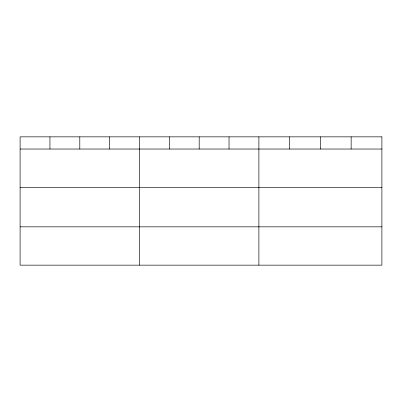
<?xml version="1.0" encoding="UTF-8"?>
<svg xmlns="http://www.w3.org/2000/svg" width="402" height="402" viewBox="0 0 402 402"><rect width="100%" height="100%" fill="white"/><g stroke="black" fill="none" stroke-linecap="round" stroke-linejoin="round"><path stroke-width="0.6" d="M20.1 149.036L381.9 149.036M20.1 187.357L381.9 187.357M20.1 226.839L381.9 226.839M351.147 136.846L351.147 149.036M320.394 136.846L320.394 149.036M289.641 136.846L289.641 149.036M258.888 136.846L258.888 265.154M229.039 136.846L229.039 149.036M199.191 136.846L199.191 149.036M169.342 136.846L169.342 149.036M139.494 136.846L139.494 265.154M109.645 136.846L109.645 149.036M79.797 136.846L79.797 149.036M49.948 136.846L49.948 149.036M381.9 136.846L20.1 136.846L20.1 265.154L381.9 265.154L381.9 136.846"/></g></svg>
